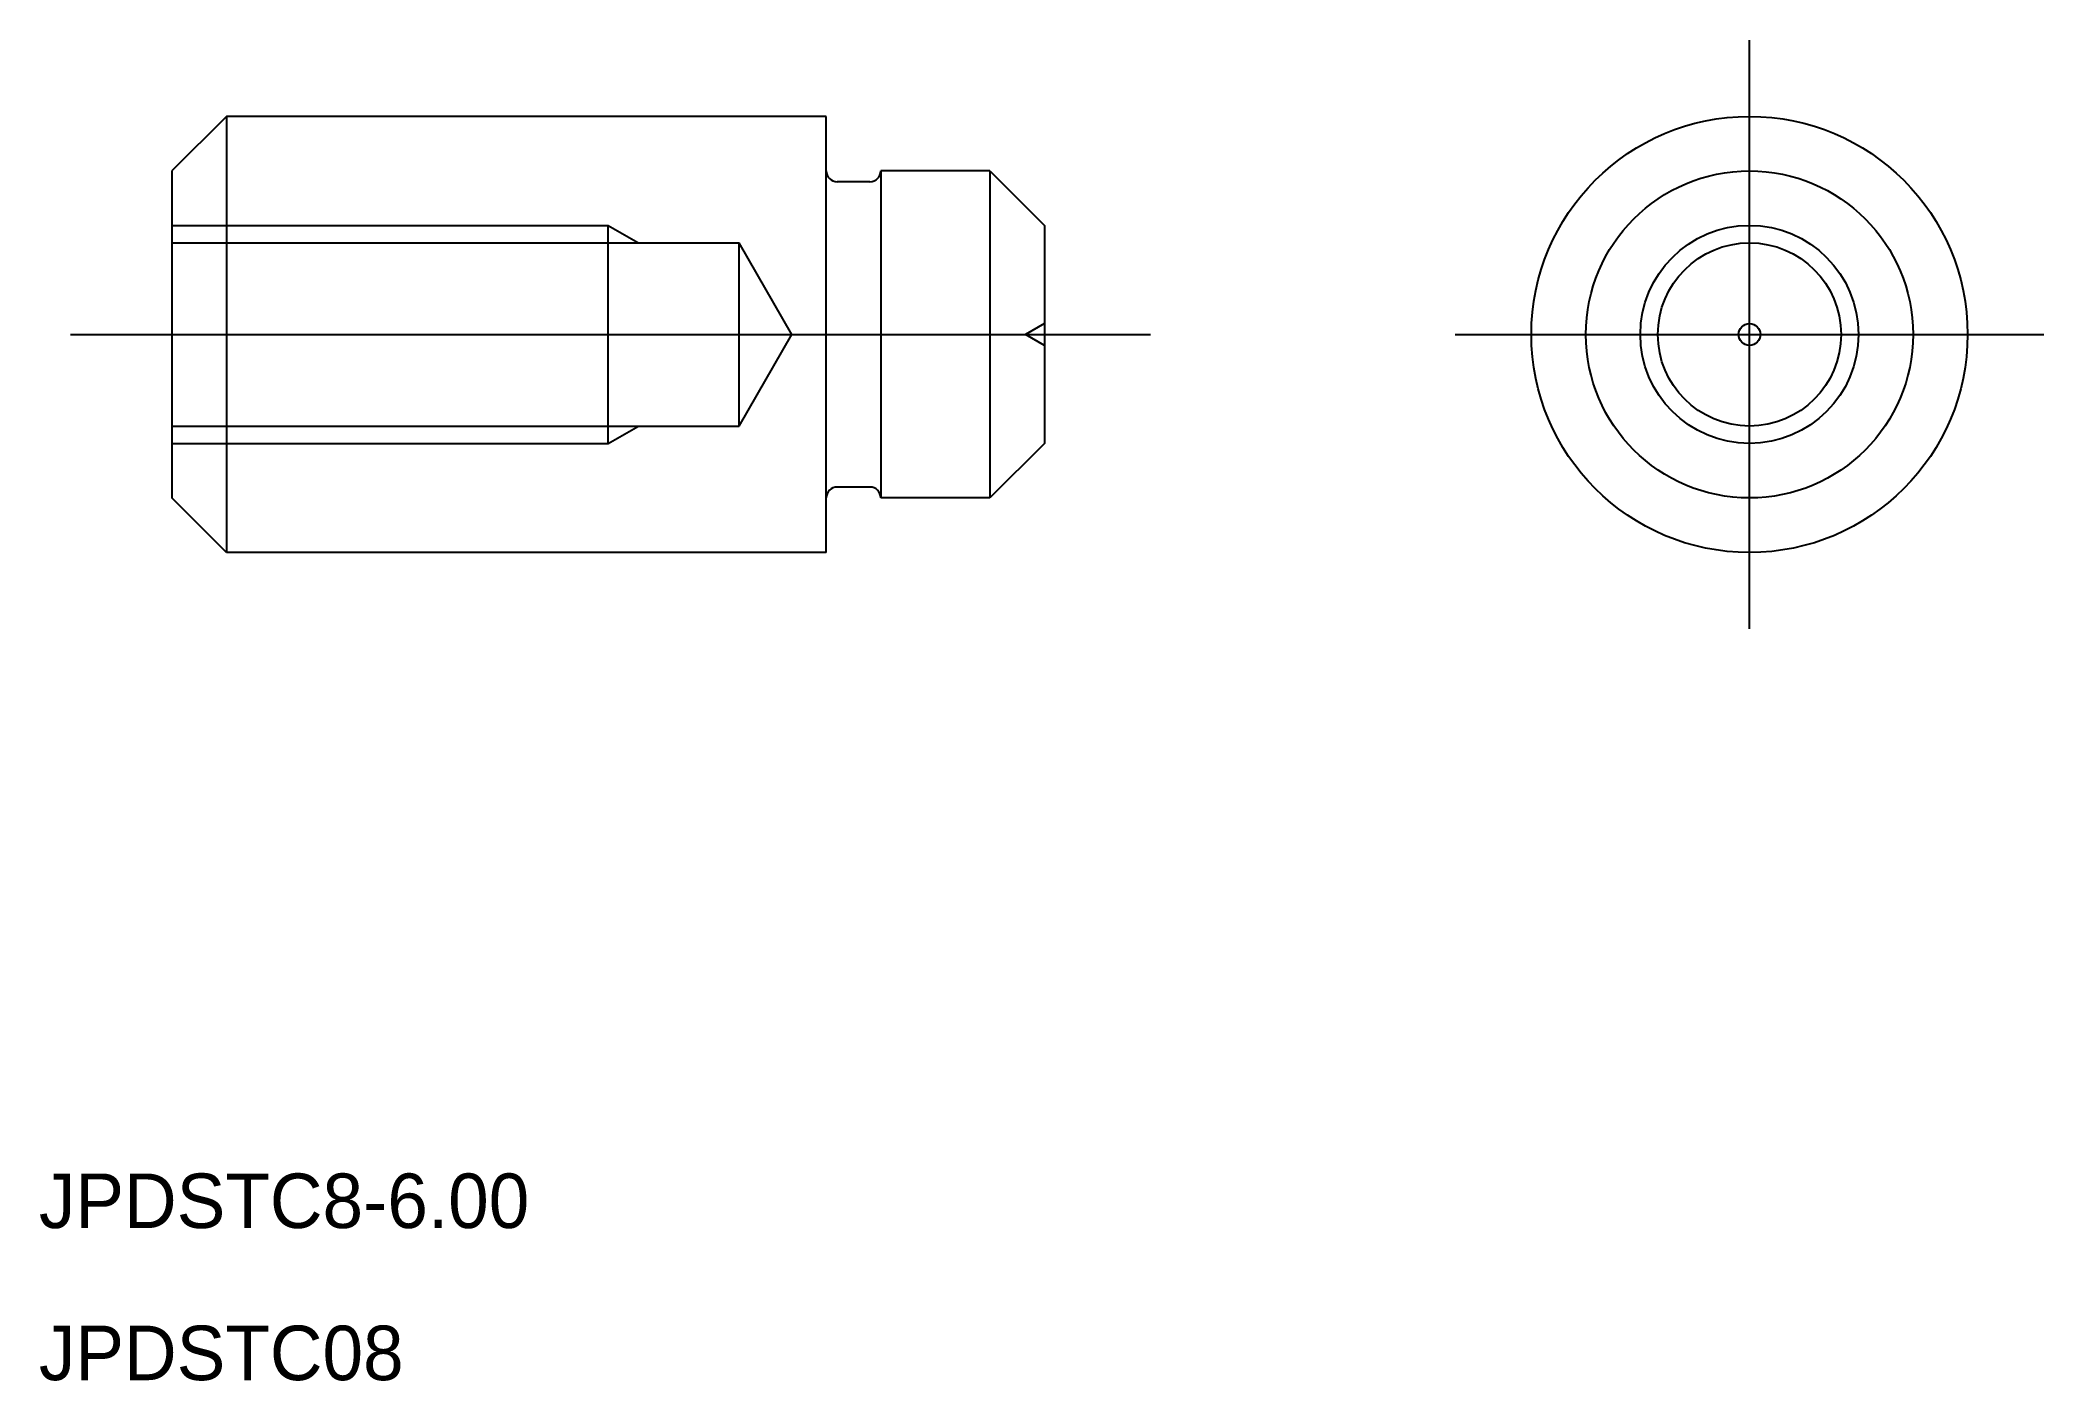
# Model space of a CAD drawing. Extents: x 531.5 to 568.2, y 574.2 to 598.8.
import ezdxf

# ---------------------------------------------------------------- set-up
doc = ezdxf.new("R2010")
doc.units = 0
doc.linetypes.add('CENTER', pattern=[50.8, 31.75, -6.35, 6.35, -6.35])
doc.linetypes.add('DASHED', pattern=[19.05, 12.7, -6.35])
doc.layers.get('0').update_dxf_attribs({"linetype": 'CONTINUOUS'})
doc.layers.add('CENTER', color=1, linetype='CENTER')

msp = doc.modelspace()

# ---------------------------------------------------------------- linework, layer by layer
at = {"color": 7, "linetype": 'CONTINUOUS'}
for p, q in [((534.9, 597.371), (533.9, 596.371)), ((545.9, 597.371), (534.9, 597.371)), ((534.9, 597.371), (534.9, 589.371)), ((545.9, 589.371), (545.9, 597.371)), ((533.9, 596.371), (533.9, 590.371)), ((546.7, 596.171), (546.1, 596.171)), ((548.9, 596.371), (546.9, 596.371)), ((546.9, 596.371), (546.9, 596.371)), ((546.9, 596.371), (546.9, 590.371)), ((548.9, 596.371), (549.9, 595.371)), ((548.9, 596.371), (548.9, 590.371)), ((549.9, 595.371), (549.9, 591.371)), ((549.9, 591.371), (548.9, 590.371)), ((546.7, 590.571), (546.1, 590.571)), ((534.9, 589.371), (533.9, 590.371)), ((548.9, 590.371), (546.9, 590.371)), ((546.9, 590.371), (546.9, 590.371)), ((545.9, 589.371), (534.9, 589.371))]:
    msp.add_line(p, q, dxfattribs=at)
at = {"color": 3, "linetype": 'DASHED'}
for p, q in [((533.9, 595.371), (541.9, 595.371)), ((541.9, 591.371), (541.9, 595.371)), ((533.9, 595.051), (544.3, 595.051)), ((544.3, 591.691), (544.3, 595.051)), ((545.27, 593.371), (544.3, 595.051)), ((549.9, 593.571), (549.554, 593.371)), ((544.3, 591.691), (545.27, 593.371)), ((549.9, 593.171), (549.554, 593.371)), ((533.9, 591.691), (544.3, 591.691)), ((533.9, 591.371), (541.9, 591.371))]:
    msp.add_line(p, q, dxfattribs=at)
at = {"color": 3}
for p, q in [((541.9, 595.371), (542.455, 595.051)), ((541.9, 591.371), (542.455, 591.691))]:
    msp.add_line(p, q, dxfattribs=at)
for p, q in [((537.5, 595.051), (537.5, 595.051)), ((540.1, 595.051), (540.1, 595.051))]:
    msp.add_line(p, q)
at = {"color": 7, "linetype": 'CONTINUOUS'}
for radius in [4, 3, 2, 0.2]:
    msp.add_circle((562.829, 593.371), radius, dxfattribs=at)
at = {"color": 3, "linetype": 'DASHED'}
msp.add_circle((562.829, 593.371), 1.68, dxfattribs=at)
at = {"color": 7, "linetype": 'CONTINUOUS'}
for centre, start, end in [((546.1, 596.371), 180, 270), ((546.7, 596.371), 270, 0), ((546.1, 590.371), 90, 180), ((546.7, 590.371), 0, 90)]:
    msp.add_arc(centre, 0.2, start, end, dxfattribs=at)
at = {"layer": 'CENTER', "color": 1, "linetype": 'CONTINUOUS'}
for p, q in [((562.829, 587.971), (562.829, 598.771)), ((557.429, 593.371), (568.229, 593.371))]:
    msp.add_line(p, q, dxfattribs=at)
at = {"layer": 'CENTER', "color": 1, "linetype": 'CENTER'}
msp.add_line((532.04, 593.371), (551.847, 593.371), dxfattribs=at)

# ---------------------------------------------------------------- texts
at = {"color": 7, "linetype": 'CONTINUOUS'}
for s, p in [('JPDSTC8-6.00', (531.461, 576.978)), ('JPDSTC08', (531.461, 574.187))]:
    msp.add_text(s, height=1, dxfattribs=at).set_placement(p)

doc.saveas('drawing.dxf')
